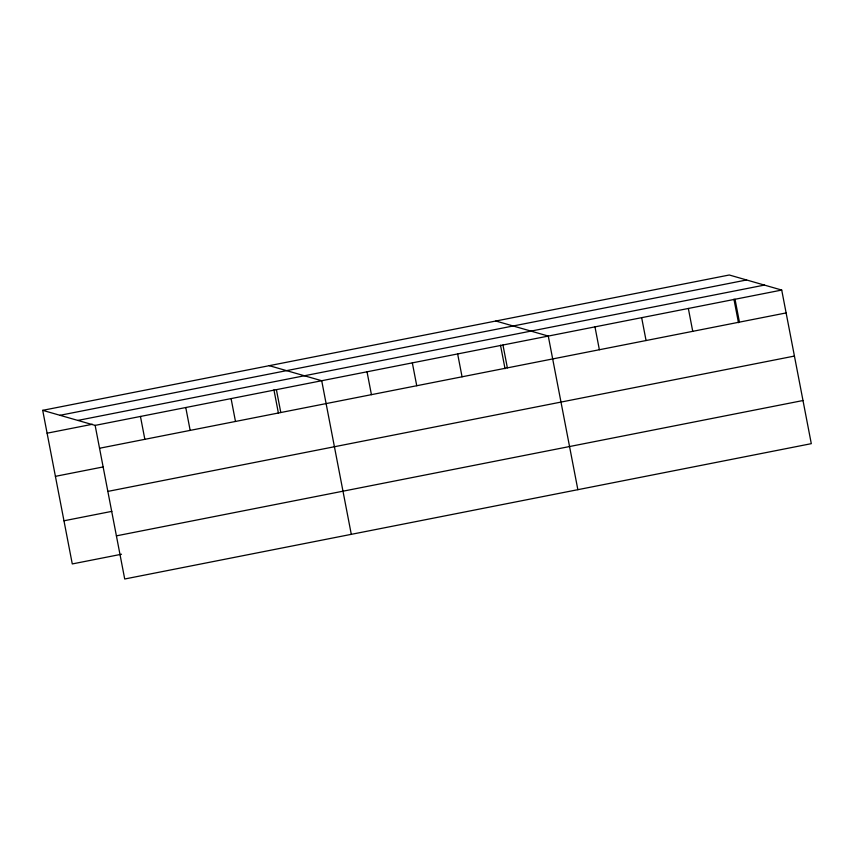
<?xml version="1.0" encoding="UTF-8"?>
<svg xmlns="http://www.w3.org/2000/svg" width="854" height="854" viewBox="0 0 854 854"><rect width="100%" height="100%" fill="white"/><g stroke="black" fill="none" stroke-linecap="round" stroke-linejoin="round"><path stroke-width="1.28" d="M42.7 410.336L729.284 274.999L781.72 290.061L811.3 443.664L124.716 579.001L95.136 425.388L42.7 410.336L72.28 563.939L121.481 554.246M60.004 415.3L746.588 279.973M77.831 420.424L764.415 285.087M47.098 433.191L92.413 424.267M95.136 425.388L781.72 290.061M99.534 448.254L786.118 312.927M55.414 476.34L103.313 466.903M107.85 491.402L794.433 356.065M63.975 520.791L111.874 511.354M116.411 535.853L802.995 400.526M495.843 321.019L548.279 336.07L577.859 489.684M269.277 365.672L321.712 380.735L351.293 534.337M735.027 299.263L739.436 322.129M733.938 299.178L738.475 322.705M688.345 308.465L692.743 331.331M641.653 317.667L646.062 340.532M594.971 326.868L599.369 349.734M502.963 345.005L507.372 367.861M500.497 345.187L505.034 368.714M457.648 353.94L462.057 376.795M412.333 362.865L416.741 385.73M367.028 371.8L371.426 394.665M276.397 389.659L280.795 412.525M273.931 389.84L278.457 413.379M231.082 398.594L235.48 421.46M185.766 407.529L190.164 430.384M140.451 416.453L144.849 439.319"/></g></svg>
